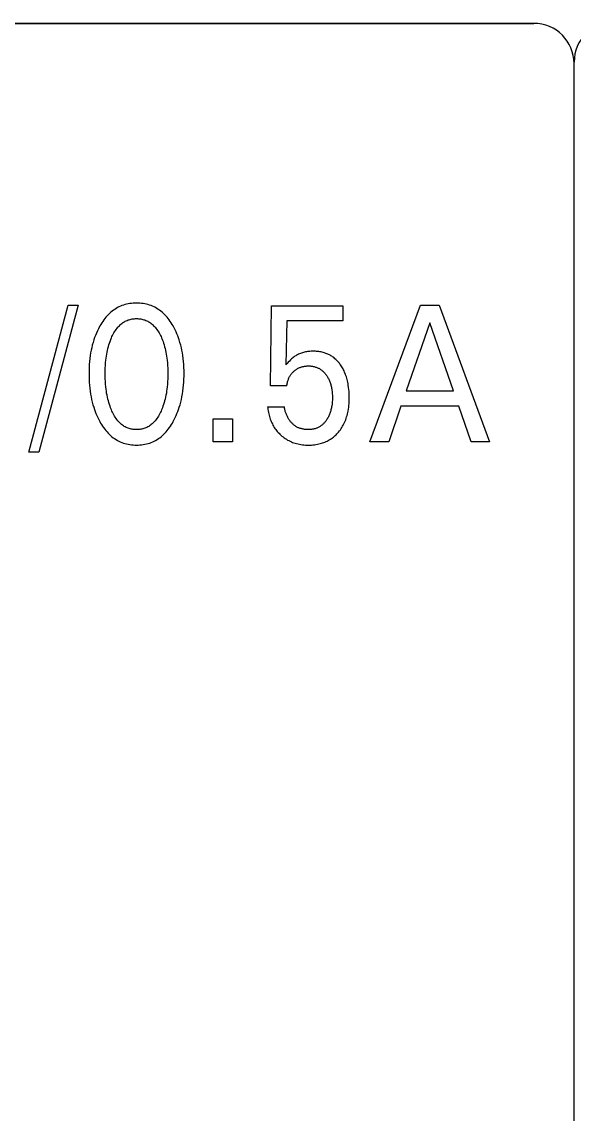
# Model space of a CAD drawing. Extents: x 10 to 622, y -523 to 292.
# Drawn here: x 293.078 to 294.466, y 115.467 to 118.215 of the extents above; entities that cross this region are included whole.
import ezdxf

# ---------------------------------------------------------------- set-up
doc = ezdxf.new("R2010")
doc.units = 0
doc.header["$LTSCALE"] = 5
doc.header["$MEASUREMENT"] = 0
doc.layers.get('0').update_dxf_attribs({"linetype": 'CONTINUOUS'})

msp = doc.modelspace()

# ---------------------------------------------------------------- linework, layer by layer
at = {"color": 7, "linetype": 'Continuous'}
for p, q in [((291.5298, 118.2106), (294.3646, 118.2106)), ((294.3646, 118.2106), (291.5298, 118.2106)), ((294.4657, 91.5882), (294.4657, 118.1133)), ((294.4657, 101.4896), (294.4657, 118.1133)), ((293.0954, 117.1319), (293.194, 117.5019)), ((293.219, 117.5019), (293.1204, 117.1319)), ((293.194, 117.5019), (293.219, 117.5019)), ((293.3078, 117.4891), (293.3045, 117.4867)), ((293.3111, 117.4914), (293.3078, 117.4891)), ((293.3145, 117.4936), (293.3111, 117.4914)), ((293.318, 117.4956), (293.3145, 117.4936)), ((293.3216, 117.4974), (293.318, 117.4956)), ((293.3253, 117.4991), (293.3216, 117.4974)), ((293.329, 117.5007), (293.3253, 117.4991)), ((293.3329, 117.502), (293.329, 117.5007)), ((293.3369, 117.5033), (293.3329, 117.502)), ((293.3409, 117.5043), (293.3369, 117.5033)), ((293.345, 117.5051), (293.3409, 117.5043)), ((293.3491, 117.5058), (293.345, 117.5051)), ((293.3532, 117.5064), (293.3491, 117.5058)), ((293.3574, 117.5068), (293.3532, 117.5064)), ((293.3615, 117.507), (293.3574, 117.5068)), ((293.3657, 117.5071), (293.3615, 117.507)), ((293.3699, 117.507), (293.3657, 117.5071)), ((293.3741, 117.5068), (293.3699, 117.507)), ((293.3782, 117.5064), (293.3741, 117.5068)), ((293.3824, 117.5059), (293.3782, 117.5064)), ((293.3865, 117.5052), (293.3824, 117.5059)), ((293.3905, 117.5043), (293.3865, 117.5052)), ((293.3946, 117.5033), (293.3905, 117.5043)), ((293.3985, 117.502), (293.3946, 117.5033)), ((293.4025, 117.5007), (293.3985, 117.502)), ((293.4062, 117.4991), (293.4025, 117.5007)), ((293.4099, 117.4974), (293.4062, 117.4991)), ((293.4135, 117.4956), (293.4099, 117.4974)), ((293.417, 117.4936), (293.4135, 117.4956)), ((293.4204, 117.4914), (293.417, 117.4936)), ((293.4237, 117.4891), (293.4204, 117.4914)), ((293.427, 117.4867), (293.4237, 117.4891)), ((293.7023, 117.2987), (293.7049, 117.5)), ((293.7049, 117.5), (293.8843, 117.5)), ((293.8843, 117.5), (293.8843, 117.4624)), ((293.9526, 117.1577), (294.0797, 117.5019)), ((294.0797, 117.5019), (294.1262, 117.5019)), ((294.1262, 117.5019), (294.2534, 117.1577)), ((293.2834, 117.4646), (293.2808, 117.461)), ((293.2862, 117.4682), (293.2834, 117.4646)), ((293.289, 117.4717), (293.2862, 117.4682)), ((293.292, 117.4751), (293.289, 117.4717)), ((293.2951, 117.4783), (293.292, 117.4751)), ((293.2984, 117.4815), (293.2951, 117.4783)), ((293.3014, 117.4841), (293.2984, 117.4815)), ((293.3045, 117.4867), (293.3014, 117.4841)), ((293.3376, 117.4614), (293.34, 117.4626)), ((293.34, 117.4626), (293.3424, 117.4637)), ((293.3424, 117.4637), (293.3448, 117.4646)), ((293.3448, 117.4646), (293.3474, 117.4654)), ((293.3474, 117.4654), (293.3499, 117.4661)), ((293.3499, 117.4661), (293.3525, 117.4667)), ((293.3525, 117.4667), (293.3551, 117.4672)), ((293.3551, 117.4672), (293.3577, 117.4676)), ((293.3577, 117.4676), (293.3604, 117.4678)), ((293.3604, 117.4678), (293.363, 117.468)), ((293.363, 117.468), (293.3657, 117.468)), ((293.3657, 117.468), (293.3684, 117.468)), ((293.3684, 117.468), (293.371, 117.4678)), ((293.371, 117.4678), (293.3737, 117.4676)), ((293.3737, 117.4676), (293.3763, 117.4672)), ((293.3763, 117.4672), (293.3789, 117.4667)), ((293.3789, 117.4667), (293.3815, 117.4661)), ((293.3815, 117.4661), (293.384, 117.4654)), ((293.384, 117.4654), (293.3865, 117.4646)), ((293.3865, 117.4646), (293.389, 117.4637)), ((293.389, 117.4637), (293.3914, 117.4626)), ((293.3914, 117.4626), (293.3938, 117.4614)), ((293.4301, 117.4841), (293.427, 117.4867)), ((293.4331, 117.4815), (293.4301, 117.4841)), ((293.4364, 117.4783), (293.4331, 117.4815)), ((293.4395, 117.4751), (293.4364, 117.4783)), ((293.4424, 117.4717), (293.4395, 117.4751)), ((293.4453, 117.4682), (293.4424, 117.4717)), ((293.448, 117.4646), (293.4453, 117.4682)), ((293.4506, 117.461), (293.448, 117.4646)), ((293.7438, 117.4624), (293.7414, 117.3517)), ((293.8843, 117.4624), (293.7438, 117.4624)), ((293.2674, 117.4372), (293.2649, 117.4316)), ((293.27, 117.4427), (293.2674, 117.4372)), ((293.2729, 117.448), (293.27, 117.4427)), ((293.2737, 117.4495), (293.2729, 117.448)), ((293.276, 117.4534), (293.2737, 117.4495)), ((293.2783, 117.4572), (293.276, 117.4534)), ((293.2808, 117.461), (293.2783, 117.4572)), ((293.3089, 117.4321), (293.3107, 117.4351)), ((293.3107, 117.4351), (293.3126, 117.4381)), ((293.3126, 117.4381), (293.3146, 117.4409)), ((293.3146, 117.4409), (293.3167, 117.4437)), ((293.3167, 117.4437), (293.319, 117.4464)), ((293.319, 117.4464), (293.3207, 117.4484)), ((293.3207, 117.4484), (293.3226, 117.4503)), ((293.3226, 117.4503), (293.3246, 117.4522)), ((293.3246, 117.4522), (293.3266, 117.454)), ((293.3266, 117.454), (293.3286, 117.4557)), ((293.3286, 117.4557), (293.3308, 117.4573)), ((293.3308, 117.4573), (293.333, 117.4588)), ((293.333, 117.4588), (293.3352, 117.4602)), ((293.3352, 117.4602), (293.3376, 117.4614)), ((293.3938, 117.4614), (293.3961, 117.4602)), ((293.3961, 117.4602), (293.3984, 117.4588)), ((293.3984, 117.4588), (293.4006, 117.4573)), ((293.4006, 117.4573), (293.4028, 117.4557)), ((293.4028, 117.4557), (293.4048, 117.454)), ((293.4048, 117.454), (293.4068, 117.4522)), ((293.4068, 117.4522), (293.4088, 117.4503)), ((293.4088, 117.4503), (293.4106, 117.4484)), ((293.4106, 117.4484), (293.4124, 117.4464)), ((293.4124, 117.4464), (293.4147, 117.4437)), ((293.4147, 117.4437), (293.4168, 117.4409)), ((293.4168, 117.4409), (293.4188, 117.4381)), ((293.4188, 117.4381), (293.4207, 117.4351)), ((293.4207, 117.4351), (293.4225, 117.4321)), ((293.4531, 117.4572), (293.4506, 117.461)), ((293.4554, 117.4534), (293.4531, 117.4572)), ((293.4577, 117.4495), (293.4554, 117.4534)), ((293.4603, 117.4447), (293.4577, 117.4495)), ((293.4628, 117.4398), (293.4603, 117.4447)), ((293.4651, 117.4349), (293.4628, 117.4398)), ((293.4673, 117.4299), (293.4651, 117.4349)), ((294.1032, 117.4575), (294.0439, 117.2865)), ((294.1627, 117.2865), (294.1032, 117.4575)), ((293.2564, 117.4081), (293.2546, 117.4015)), ((293.2585, 117.4146), (293.2564, 117.4081)), ((293.2604, 117.4203), (293.2585, 117.4146)), ((293.2626, 117.426), (293.2604, 117.4203)), ((293.2649, 117.4316), (293.2626, 117.426)), ((293.2978, 117.4065), (293.2993, 117.4109)), ((293.2993, 117.4109), (293.3009, 117.4152)), ((293.3009, 117.4152), (293.3027, 117.4195)), ((293.3027, 117.4195), (293.3041, 117.4227)), ((293.3041, 117.4227), (293.3056, 117.4259)), ((293.3056, 117.4259), (293.3072, 117.429)), ((293.3072, 117.429), (293.3089, 117.4321)), ((293.4225, 117.4321), (293.4242, 117.429)), ((293.4242, 117.429), (293.4258, 117.4259)), ((293.4258, 117.4259), (293.4273, 117.4227)), ((293.4273, 117.4227), (293.4287, 117.4195)), ((293.4287, 117.4195), (293.4292, 117.4183)), ((293.4292, 117.4183), (293.4308, 117.4142)), ((293.4308, 117.4142), (293.4324, 117.4101)), ((293.4324, 117.4101), (293.4338, 117.4059)), ((293.4693, 117.4248), (293.4673, 117.4299)), ((293.4712, 117.4197), (293.4693, 117.4248)), ((293.4729, 117.4146), (293.4712, 117.4197)), ((293.4749, 117.4081), (293.4729, 117.4146)), ((293.4768, 117.4015), (293.4749, 117.4081)), ((293.2504, 117.3816), (293.2493, 117.3749)), ((293.2516, 117.3883), (293.2504, 117.3816)), ((293.253, 117.3949), (293.2516, 117.3883)), ((293.2546, 117.4015), (293.253, 117.3949)), ((293.2908, 117.3783), (293.2917, 117.3833)), ((293.2917, 117.3833), (293.2927, 117.3882)), ((293.2927, 117.3882), (293.2939, 117.3932)), ((293.2939, 117.3932), (293.2951, 117.3976)), ((293.2951, 117.3976), (293.2964, 117.4021)), ((293.2964, 117.4021), (293.2978, 117.4065)), ((293.4338, 117.4059), (293.4351, 117.4017)), ((293.4351, 117.4017), (293.4364, 117.3974)), ((293.4364, 117.3974), (293.4375, 117.3932)), ((293.4375, 117.3932), (293.4387, 117.3882)), ((293.4387, 117.3882), (293.4397, 117.3833)), ((293.4397, 117.3833), (293.4406, 117.3783)), ((293.4784, 117.3949), (293.4768, 117.4015)), ((293.4798, 117.3883), (293.4784, 117.3949)), ((293.481, 117.3816), (293.4798, 117.3883)), ((293.4821, 117.3749), (293.481, 117.3816)), ((293.7752, 117.3794), (293.7728, 117.3784)), ((293.7776, 117.3804), (293.7752, 117.3794)), ((293.7801, 117.3813), (293.7776, 117.3804)), ((293.7826, 117.3822), (293.7801, 117.3813)), ((293.7851, 117.3829), (293.7826, 117.3822)), ((293.7877, 117.3836), (293.7851, 117.3829)), ((293.7902, 117.3841), (293.7877, 117.3836)), ((293.793, 117.3847), (293.7902, 117.3841)), ((293.7958, 117.3851), (293.793, 117.3847)), ((293.7987, 117.3855), (293.7958, 117.3851)), ((293.8015, 117.3857), (293.7987, 117.3855)), ((293.8044, 117.3859), (293.8015, 117.3857)), ((293.8072, 117.386), (293.8044, 117.3859)), ((293.8101, 117.3861), (293.8072, 117.386)), ((293.8129, 117.386), (293.8101, 117.3861)), ((293.8156, 117.3859), (293.8129, 117.386)), ((293.8184, 117.3857), (293.8156, 117.3859)), ((293.8212, 117.3855), (293.8184, 117.3857)), ((293.824, 117.3851), (293.8212, 117.3855)), ((293.8267, 117.3847), (293.824, 117.3851)), ((293.8294, 117.3842), (293.8267, 117.3847)), ((293.8322, 117.3836), (293.8294, 117.3842)), ((293.8349, 117.383), (293.8322, 117.3836)), ((293.8375, 117.3822), (293.8349, 117.383)), ((293.8398, 117.3815), (293.8375, 117.3822)), ((293.842, 117.3807), (293.8398, 117.3815)), ((293.8441, 117.3798), (293.842, 117.3807)), ((293.8463, 117.3789), (293.8441, 117.3798)), ((293.247, 117.3527), (293.2466, 117.3453)), ((293.2476, 117.3601), (293.247, 117.3527)), ((293.2483, 117.3675), (293.2476, 117.3601)), ((293.2493, 117.3749), (293.2483, 117.3675)), ((293.2875, 117.35), (293.288, 117.3567)), ((293.288, 117.3567), (293.2886, 117.3633)), ((293.2886, 117.3633), (293.2892, 117.3683)), ((293.2892, 117.3683), (293.2899, 117.3733)), ((293.2899, 117.3733), (293.2908, 117.3783)), ((293.4406, 117.3783), (293.4414, 117.3733)), ((293.4414, 117.3733), (293.4422, 117.3683)), ((293.4422, 117.3683), (293.4428, 117.3633)), ((293.4428, 117.3633), (293.4434, 117.3567)), ((293.4434, 117.3567), (293.4439, 117.35)), ((293.4831, 117.3675), (293.4821, 117.3749)), ((293.4838, 117.3601), (293.4831, 117.3675)), ((293.4844, 117.3527), (293.4838, 117.3601)), ((293.4848, 117.3453), (293.4844, 117.3527)), ((293.7443, 117.3551), (293.7414, 117.3517)), ((293.7473, 117.3584), (293.7443, 117.3551)), ((293.75, 117.3613), (293.7473, 117.3584)), ((293.7528, 117.3641), (293.75, 117.3613)), ((293.7553, 117.3665), (293.7528, 117.3641)), ((293.7578, 117.3687), (293.7553, 117.3665)), ((293.7598, 117.3703), (293.7578, 117.3687)), ((293.7618, 117.3719), (293.7598, 117.3703)), ((293.7639, 117.3733), (293.7618, 117.3719)), ((293.7661, 117.3747), (293.7639, 117.3733)), ((293.7683, 117.376), (293.7661, 117.3747)), ((293.7705, 117.3772), (293.7683, 117.376)), ((293.7728, 117.3784), (293.7705, 117.3772)), ((293.8484, 117.3779), (293.8463, 117.3789)), ((293.8505, 117.3769), (293.8484, 117.3779)), ((293.8526, 117.3758), (293.8505, 117.3769)), ((293.8546, 117.3746), (293.8526, 117.3758)), ((293.8566, 117.3733), (293.8546, 117.3746)), ((293.8585, 117.372), (293.8566, 117.3733)), ((293.8604, 117.3707), (293.8585, 117.372)), ((293.8625, 117.369), (293.8604, 117.3707)), ((293.8646, 117.3673), (293.8625, 117.369)), ((293.8666, 117.3655), (293.8646, 117.3673)), ((293.8685, 117.3637), (293.8666, 117.3655)), ((293.8704, 117.3618), (293.8685, 117.3637)), ((293.8722, 117.3598), (293.8704, 117.3618)), ((293.8739, 117.3578), (293.8722, 117.3598)), ((293.8756, 117.3557), (293.8739, 117.3578)), ((293.8772, 117.3536), (293.8756, 117.3557)), ((293.8788, 117.3514), (293.8772, 117.3536)), ((293.2466, 117.3453), (293.2463, 117.3379)), ((293.2463, 117.3379), (293.2463, 117.3304)), ((293.2463, 117.3304), (293.2463, 117.3229)), ((293.2869, 117.3366), (293.2871, 117.3433)), ((293.2869, 117.3299), (293.2869, 117.3366)), ((293.2869, 117.3232), (293.2869, 117.3299)), ((293.2871, 117.3433), (293.2875, 117.35)), ((293.4439, 117.35), (293.4442, 117.3433)), ((293.4442, 117.3433), (293.4444, 117.3366)), ((293.4444, 117.3366), (293.4445, 117.3299)), ((293.4445, 117.3299), (293.4445, 117.3232)), ((293.4851, 117.3379), (293.4848, 117.3453)), ((293.4851, 117.3304), (293.4851, 117.3379)), ((293.4851, 117.3229), (293.4851, 117.3304)), ((293.7516, 117.3239), (293.7527, 117.3256)), ((293.7527, 117.3256), (293.7538, 117.3272)), ((293.7538, 117.3272), (293.7549, 117.3287)), ((293.7549, 117.3287), (293.7561, 117.3303)), ((293.7561, 117.3303), (293.7574, 117.3317)), ((293.7574, 117.3317), (293.7587, 117.3331)), ((293.7587, 117.3331), (293.7601, 117.3345)), ((293.7601, 117.3345), (293.7616, 117.3358)), ((293.7616, 117.3358), (293.763, 117.337)), ((293.763, 117.337), (293.7644, 117.3382)), ((293.7644, 117.3382), (293.7659, 117.3393)), ((293.7659, 117.3393), (293.7674, 117.3403)), ((293.7674, 117.3403), (293.7689, 117.3413)), ((293.7689, 117.3413), (293.7705, 117.3422)), ((293.7705, 117.3422), (293.7721, 117.3431)), ((293.7721, 117.3431), (293.7738, 117.3439)), ((293.7738, 117.3439), (293.7755, 117.3447)), ((293.7755, 117.3447), (293.7772, 117.3454)), ((293.7772, 117.3454), (293.7789, 117.346)), ((293.7789, 117.346), (293.7806, 117.3466)), ((293.7806, 117.3466), (293.7824, 117.3471)), ((293.7824, 117.3471), (293.7842, 117.3475)), ((293.7842, 117.3475), (293.7861, 117.3479)), ((293.7861, 117.3479), (293.788, 117.3482)), ((293.788, 117.3482), (293.79, 117.3485)), ((293.79, 117.3485), (293.7919, 117.3487)), ((293.7919, 117.3487), (293.7939, 117.3489)), ((293.7939, 117.3489), (293.7958, 117.3489)), ((293.7958, 117.3489), (293.7978, 117.349)), ((293.7978, 117.349), (293.7998, 117.3489)), ((293.7998, 117.3489), (293.8019, 117.3489)), ((293.8019, 117.3489), (293.804, 117.3487)), ((293.804, 117.3487), (293.806, 117.3485)), ((293.806, 117.3485), (293.808, 117.3482)), ((293.808, 117.3482), (293.8101, 117.3478)), ((293.8101, 117.3478), (293.8121, 117.3474)), ((293.8121, 117.3474), (293.8141, 117.3469)), ((293.8141, 117.3469), (293.816, 117.3463)), ((293.816, 117.3463), (293.8177, 117.3458)), ((293.8177, 117.3458), (293.8193, 117.3452)), ((293.8193, 117.3452), (293.8209, 117.3445)), ((293.8209, 117.3445), (293.8225, 117.3438)), ((293.8225, 117.3438), (293.824, 117.343)), ((293.824, 117.343), (293.8255, 117.3422)), ((293.8255, 117.3422), (293.827, 117.3413)), ((293.827, 117.3413), (293.8285, 117.3404)), ((293.8285, 117.3404), (293.8299, 117.3394)), ((293.8299, 117.3394), (293.8313, 117.3383)), ((293.8313, 117.3383), (293.8328, 117.3371)), ((293.8328, 117.3371), (293.8343, 117.3358)), ((293.8343, 117.3358), (293.8358, 117.3344)), ((293.8358, 117.3344), (293.8372, 117.3329)), ((293.8372, 117.3329), (293.8385, 117.3314)), ((293.8385, 117.3314), (293.8398, 117.3299)), ((293.8398, 117.3299), (293.8411, 117.3283)), ((293.8411, 117.3283), (293.8423, 117.3267)), ((293.8423, 117.3267), (293.8435, 117.3251)), ((293.8435, 117.3251), (293.8447, 117.3232)), ((293.8804, 117.349), (293.8788, 117.3514)), ((293.882, 117.3465), (293.8804, 117.349)), ((293.8835, 117.344), (293.882, 117.3465)), ((293.8849, 117.3415), (293.8835, 117.344)), ((293.8862, 117.3389), (293.8849, 117.3415)), ((293.8875, 117.3363), (293.8862, 117.3389)), ((293.8887, 117.3337), (293.8875, 117.3363)), ((293.8898, 117.331), (293.8887, 117.3337)), ((293.8909, 117.3283), (293.8898, 117.331)), ((293.8921, 117.325), (293.8909, 117.3283)), ((293.8932, 117.3216), (293.8921, 117.325)), ((293.2463, 117.3229), (293.2466, 117.3153)), ((293.2466, 117.3153), (293.247, 117.3078)), ((293.247, 117.3078), (293.2475, 117.3002)), ((293.2475, 117.3002), (293.2483, 117.2927)), ((293.2871, 117.3164), (293.2869, 117.3232)), ((293.2875, 117.3096), (293.2871, 117.3164)), ((293.288, 117.3028), (293.2875, 117.3096)), ((293.2886, 117.2961), (293.288, 117.3028)), ((293.4434, 117.3028), (293.4428, 117.2961)), ((293.4439, 117.3096), (293.4434, 117.3028)), ((293.4443, 117.3164), (293.4439, 117.3096)), ((293.4445, 117.3232), (293.4443, 117.3164)), ((293.4831, 117.2928), (293.4839, 117.3003)), ((293.4839, 117.3003), (293.4844, 117.3078)), ((293.4844, 117.3078), (293.4848, 117.3154)), ((293.4848, 117.3154), (293.4851, 117.3229)), ((293.7438, 117.2987), (293.7023, 117.2987)), ((293.7438, 117.2987), (293.744, 117.3008)), ((293.744, 117.3008), (293.7443, 117.3029)), ((293.7443, 117.3029), (293.7446, 117.305)), ((293.7446, 117.305), (293.745, 117.3071)), ((293.745, 117.3071), (293.7455, 117.3092)), ((293.7455, 117.3092), (293.7461, 117.3112)), ((293.7461, 117.3112), (293.7467, 117.3132)), ((293.7467, 117.3132), (293.7474, 117.3151)), ((293.7474, 117.3151), (293.7481, 117.3169)), ((293.7481, 117.3169), (293.7489, 117.3187)), ((293.7489, 117.3187), (293.7497, 117.3205)), ((293.7497, 117.3205), (293.7506, 117.3222)), ((293.7506, 117.3222), (293.7516, 117.3239)), ((293.8447, 117.3232), (293.8458, 117.3213)), ((293.8458, 117.3213), (293.8469, 117.3194)), ((293.8469, 117.3194), (293.848, 117.3174)), ((293.848, 117.3174), (293.849, 117.3155)), ((293.849, 117.3155), (293.8499, 117.3135)), ((293.8499, 117.3135), (293.8508, 117.3114)), ((293.8508, 117.3114), (293.8516, 117.3094)), ((293.8516, 117.3094), (293.8525, 117.3071)), ((293.8525, 117.3071), (293.8532, 117.3049)), ((293.8532, 117.3049), (293.8539, 117.3026)), ((293.8539, 117.3026), (293.8545, 117.3003)), ((293.8545, 117.3003), (293.8551, 117.2979)), ((293.8551, 117.2979), (293.8556, 117.2956)), ((293.8942, 117.3182), (293.8932, 117.3216)), ((293.8952, 117.3148), (293.8942, 117.3182)), ((293.896, 117.3113), (293.8952, 117.3148)), ((293.8968, 117.3079), (293.896, 117.3113)), ((293.8975, 117.3044), (293.8968, 117.3079)), ((293.8981, 117.3009), (293.8975, 117.3044)), ((293.899, 117.2946), (293.8981, 117.3009)), ((293.2483, 117.2927), (293.2493, 117.2852)), ((293.2493, 117.2852), (293.2503, 117.2784)), ((293.2503, 117.2784), (293.2515, 117.2716)), ((293.2515, 117.2716), (293.2529, 117.2649)), ((293.2892, 117.291), (293.2886, 117.2961)), ((293.2899, 117.2859), (293.2892, 117.291)), ((293.2907, 117.2808), (293.2899, 117.2859)), ((293.2916, 117.2758), (293.2907, 117.2808)), ((293.2927, 117.2708), (293.2916, 117.2758)), ((293.2938, 117.2658), (293.2927, 117.2708)), ((293.4387, 117.2708), (293.4376, 117.2658)), ((293.4398, 117.2758), (293.4387, 117.2708)), ((293.4407, 117.2808), (293.4398, 117.2758)), ((293.4415, 117.2859), (293.4407, 117.2808)), ((293.4422, 117.291), (293.4415, 117.2859)), ((293.4428, 117.2961), (293.4422, 117.291)), ((293.4785, 117.265), (293.4799, 117.2717)), ((293.4799, 117.2717), (293.4811, 117.2785)), ((293.4811, 117.2785), (293.4821, 117.2853)), ((293.4821, 117.2853), (293.4831, 117.2928)), ((293.8556, 117.2956), (293.8561, 117.2933)), ((293.8561, 117.2933), (293.8565, 117.2909)), ((293.8565, 117.2909), (293.857, 117.2879)), ((293.857, 117.2879), (293.8574, 117.2849)), ((293.8574, 117.2849), (293.8577, 117.2818)), ((293.8577, 117.2818), (293.8579, 117.2788)), ((293.8579, 117.2788), (293.858, 117.2758)), ((293.858, 117.2758), (293.8581, 117.2727)), ((293.8581, 117.2727), (293.8582, 117.2697)), ((293.8582, 117.2697), (293.8581, 117.2662)), ((293.8996, 117.2895), (293.899, 117.2946)), ((293.9, 117.2845), (293.8996, 117.2895)), ((293.9003, 117.2794), (293.9, 117.2845)), ((293.9005, 117.2743), (293.9003, 117.2794)), ((293.9005, 117.2692), (293.9005, 117.2743)), ((294.0439, 117.2865), (294.1627, 117.2865)), ((293.2529, 117.2649), (293.2545, 117.2581)), ((293.2545, 117.2581), (293.2563, 117.2515)), ((293.2563, 117.2515), (293.2583, 117.2449)), ((293.2583, 117.2449), (293.26, 117.2397)), ((293.295, 117.2612), (293.2938, 117.2658)), ((293.2962, 117.2567), (293.295, 117.2612)), ((293.2976, 117.2522), (293.2962, 117.2567)), ((293.2991, 117.2477), (293.2976, 117.2522)), ((293.3007, 117.2433), (293.2991, 117.2477)), ((293.3025, 117.2389), (293.3007, 117.2433)), ((293.4307, 117.2433), (293.4289, 117.2389)), ((293.4323, 117.2477), (293.4307, 117.2433)), ((293.4338, 117.2522), (293.4323, 117.2477)), ((293.4352, 117.2567), (293.4338, 117.2522)), ((293.4364, 117.2612), (293.4352, 117.2567)), ((293.4376, 117.2658), (293.4364, 117.2612)), ((293.4714, 117.2398), (293.4731, 117.245)), ((293.4731, 117.245), (293.4751, 117.2516)), ((293.4751, 117.2516), (293.4769, 117.2583)), ((293.4769, 117.2583), (293.4785, 117.265)), ((293.6953, 117.2463), (293.6956, 117.2427)), ((293.6953, 117.2463), (293.7376, 117.2463)), ((293.6956, 117.2427), (293.6961, 117.2392)), ((293.7379, 117.2444), (293.7376, 117.2463)), ((293.7381, 117.2425), (293.7379, 117.2444)), ((293.7385, 117.2405), (293.7381, 117.2425)), ((293.8557, 117.2435), (293.8552, 117.2411)), ((293.8561, 117.2459), (293.8557, 117.2435)), ((293.8566, 117.2483), (293.8561, 117.2459)), ((293.8572, 117.2525), (293.8566, 117.2483)), ((293.8575, 117.2559), (293.8572, 117.2525)), ((293.8578, 117.2594), (293.8575, 117.2559)), ((293.858, 117.2628), (293.8578, 117.2594)), ((293.8581, 117.2662), (293.858, 117.2628)), ((293.8984, 117.2403), (293.8991, 117.2451)), ((293.8991, 117.2451), (293.8996, 117.2499)), ((293.8996, 117.2499), (293.9, 117.2547)), ((293.9, 117.2547), (293.9003, 117.2595)), ((293.9003, 117.2595), (293.9005, 117.2644)), ((293.9005, 117.2644), (293.9005, 117.2692)), ((294.0303, 117.2475), (293.9996, 117.1577)), ((294.1761, 117.2475), (294.0303, 117.2475)), ((294.2073, 117.1577), (294.1761, 117.2475)), ((293.26, 117.2397), (293.2618, 117.2345)), ((293.2618, 117.2345), (293.2638, 117.2293)), ((293.2638, 117.2293), (293.266, 117.2243)), ((293.266, 117.2243), (293.2683, 117.2193)), ((293.2683, 117.2193), (293.2707, 117.2143)), ((293.3039, 117.2356), (293.3025, 117.2389)), ((293.3054, 117.2324), (293.3039, 117.2356)), ((293.307, 117.2292), (293.3054, 117.2324)), ((293.3087, 117.226), (293.307, 117.2292)), ((293.3104, 117.2229), (293.3087, 117.226)), ((293.3123, 117.2198), (293.3104, 117.2229)), ((293.3144, 117.2168), (293.3123, 117.2198)), ((293.3165, 117.214), (293.3144, 117.2168)), ((293.417, 117.2168), (293.4149, 117.214)), ((293.419, 117.2198), (293.417, 117.2168)), ((293.4209, 117.2229), (293.419, 117.2198)), ((293.4227, 117.226), (293.4209, 117.2229)), ((293.4244, 117.2292), (293.4227, 117.226)), ((293.426, 117.2324), (293.4244, 117.2292)), ((293.4275, 117.2356), (293.426, 117.2324)), ((293.4289, 117.2389), (293.4275, 117.2356)), ((293.4607, 117.2143), (293.4631, 117.2193)), ((293.4631, 117.2193), (293.4654, 117.2243)), ((293.4654, 117.2243), (293.4675, 117.2294)), ((293.4675, 117.2294), (293.4695, 117.2346)), ((293.4695, 117.2346), (293.4714, 117.2398)), ((293.5587, 117.1577), (293.5587, 117.2158)), ((293.5587, 117.2158), (293.6066, 117.2158)), ((293.6066, 117.2158), (293.6066, 117.1577)), ((293.6961, 117.2392), (293.6966, 117.2357)), ((293.6966, 117.2357), (293.6973, 117.2322)), ((293.6973, 117.2322), (293.698, 117.2287)), ((293.698, 117.2287), (293.6989, 117.2252)), ((293.6989, 117.2252), (293.6999, 117.2217)), ((293.6999, 117.2217), (293.7009, 117.2183)), ((293.7009, 117.2183), (293.702, 117.2152)), ((293.702, 117.2152), (293.7031, 117.2121)), ((293.7389, 117.2386), (293.7385, 117.2405)), ((293.7393, 117.2367), (293.7389, 117.2386)), ((293.7398, 117.2348), (293.7393, 117.2367)), ((293.7404, 117.2328), (293.7398, 117.2348)), ((293.741, 117.2309), (293.7404, 117.2328)), ((293.7417, 117.229), (293.741, 117.2309)), ((293.7424, 117.2271), (293.7417, 117.229)), ((293.7432, 117.2252), (293.7424, 117.2271)), ((293.7441, 117.2234), (293.7432, 117.2252)), ((293.7449, 117.2215), (293.7441, 117.2234)), ((293.7459, 117.2197), (293.7449, 117.2215)), ((293.7469, 117.2179), (293.7459, 117.2197)), ((293.7479, 117.2161), (293.7469, 117.2179)), ((293.749, 117.2144), (293.7479, 117.2161)), ((293.75, 117.2129), (293.749, 117.2144)), ((293.8449, 117.2155), (293.8437, 117.2136)), ((293.846, 117.2174), (293.8449, 117.2155)), ((293.8471, 117.2194), (293.846, 117.2174)), ((293.8482, 117.2213), (293.8471, 117.2194)), ((293.8491, 117.2234), (293.8482, 117.2213)), ((293.8501, 117.2254), (293.8491, 117.2234)), ((293.8509, 117.2275), (293.8501, 117.2254)), ((293.8517, 117.2296), (293.8509, 117.2275)), ((293.8525, 117.2318), (293.8517, 117.2296)), ((293.8533, 117.2341), (293.8525, 117.2318)), ((293.854, 117.2365), (293.8533, 117.2341)), ((293.8546, 117.2388), (293.854, 117.2365)), ((293.8552, 117.2411), (293.8546, 117.2388)), ((293.8915, 117.2137), (293.8928, 117.2173)), ((293.8928, 117.2173), (293.8939, 117.2209)), ((293.8939, 117.2209), (293.895, 117.2245)), ((293.895, 117.2245), (293.896, 117.2282)), ((293.896, 117.2282), (293.8968, 117.2318)), ((293.8968, 117.2318), (293.8976, 117.2355)), ((293.8976, 117.2355), (293.8984, 117.2403)), ((293.2707, 117.2143), (293.2733, 117.2094)), ((293.2733, 117.2094), (293.2755, 117.2054)), ((293.2755, 117.2054), (293.2779, 117.2015)), ((293.2779, 117.2015), (293.2804, 117.1976)), ((293.2804, 117.1976), (293.283, 117.1938)), ((293.283, 117.1938), (293.2857, 117.1901)), ((293.2857, 117.1901), (293.2886, 117.1865)), ((293.3188, 117.2112), (293.3165, 117.214)), ((293.3205, 117.2091), (293.3188, 117.2112)), ((293.3224, 117.2072), (293.3205, 117.2091)), ((293.3244, 117.2053), (293.3224, 117.2072)), ((293.3264, 117.2034), (293.3244, 117.2053)), ((293.3284, 117.2017), (293.3264, 117.2034)), ((293.3306, 117.2), (293.3284, 117.2017)), ((293.3328, 117.1985), (293.3306, 117.2)), ((293.3351, 117.197), (293.3328, 117.1985)), ((293.3374, 117.1957), (293.3351, 117.197)), ((293.3398, 117.1945), (293.3374, 117.1957)), ((293.3423, 117.1934), (293.3398, 117.1945)), ((293.3447, 117.1925), (293.3423, 117.1934)), ((293.3473, 117.1916), (293.3447, 117.1925)), ((293.3498, 117.1909), (293.3473, 117.1916)), ((293.3524, 117.1903), (293.3498, 117.1909)), ((293.355, 117.1898), (293.3524, 117.1903)), ((293.3577, 117.1894), (293.355, 117.1898)), ((293.3603, 117.1891), (293.3577, 117.1894)), ((293.363, 117.189), (293.3603, 117.1891)), ((293.3657, 117.1889), (293.363, 117.189)), ((293.3684, 117.189), (293.3657, 117.1889)), ((293.3711, 117.1891), (293.3684, 117.189)), ((293.3737, 117.1894), (293.3711, 117.1891)), ((293.3764, 117.1898), (293.3737, 117.1894)), ((293.379, 117.1903), (293.3764, 117.1898)), ((293.3816, 117.1909), (293.379, 117.1903)), ((293.3841, 117.1916), (293.3816, 117.1909)), ((293.3867, 117.1925), (293.3841, 117.1916)), ((293.3891, 117.1934), (293.3867, 117.1925)), ((293.3916, 117.1945), (293.3891, 117.1934)), ((293.394, 117.1957), (293.3916, 117.1945)), ((293.3963, 117.197), (293.394, 117.1957)), ((293.3986, 117.1985), (293.3963, 117.197)), ((293.4008, 117.2), (293.3986, 117.1985)), ((293.4029, 117.2017), (293.4008, 117.2)), ((293.405, 117.2034), (293.4029, 117.2017)), ((293.407, 117.2053), (293.405, 117.2034)), ((293.409, 117.2072), (293.407, 117.2053)), ((293.4108, 117.2091), (293.409, 117.2072)), ((293.4126, 117.2112), (293.4108, 117.2091)), ((293.4149, 117.214), (293.4126, 117.2112)), ((293.4429, 117.1865), (293.4457, 117.1901)), ((293.4457, 117.1901), (293.4484, 117.1938)), ((293.4484, 117.1938), (293.451, 117.1976)), ((293.451, 117.1976), (293.4535, 117.2015)), ((293.4535, 117.2015), (293.4559, 117.2054)), ((293.4559, 117.2054), (293.4581, 117.2094)), ((293.4581, 117.2094), (293.4607, 117.2143)), ((293.7031, 117.2121), (293.7044, 117.2091)), ((293.7044, 117.2091), (293.7057, 117.2061)), ((293.7057, 117.2061), (293.7072, 117.2031)), ((293.7072, 117.2031), (293.7087, 117.2002)), ((293.7087, 117.2002), (293.7103, 117.1973)), ((293.7103, 117.1973), (293.712, 117.1945)), ((293.712, 117.1945), (293.7138, 117.1919)), ((293.7138, 117.1919), (293.7157, 117.1893)), ((293.7157, 117.1893), (293.7176, 117.1867)), ((293.751, 117.2115), (293.75, 117.2129)), ((293.7521, 117.2101), (293.751, 117.2115)), ((293.7532, 117.2087), (293.7521, 117.2101)), ((293.7543, 117.2073), (293.7532, 117.2087)), ((293.7555, 117.206), (293.7543, 117.2073)), ((293.7567, 117.2047), (293.7555, 117.206)), ((293.7579, 117.2035), (293.7567, 117.2047)), ((293.7592, 117.2023), (293.7579, 117.2035)), ((293.7605, 117.2012), (293.7592, 117.2023)), ((293.7618, 117.2001), (293.7605, 117.2012)), ((293.7632, 117.199), (293.7618, 117.2001)), ((293.7646, 117.198), (293.7632, 117.199)), ((293.7661, 117.197), (293.7646, 117.198)), ((293.7675, 117.1961), (293.7661, 117.197)), ((293.769, 117.1953), (293.7675, 117.1961)), ((293.7707, 117.1945), (293.769, 117.1953)), ((293.7724, 117.1937), (293.7707, 117.1945)), ((293.7741, 117.193), (293.7724, 117.1937)), ((293.7758, 117.1924), (293.7741, 117.193)), ((293.7775, 117.1918), (293.7758, 117.1924)), ((293.7793, 117.1913), (293.7775, 117.1918)), ((293.7811, 117.1908), (293.7793, 117.1913)), ((293.7829, 117.1904), (293.7811, 117.1908)), ((293.7848, 117.19), (293.7829, 117.1904)), ((293.7866, 117.1897), (293.7848, 117.19)), ((293.7884, 117.1895), (293.7866, 117.1897)), ((293.7903, 117.1893), (293.7884, 117.1895)), ((293.7922, 117.1891), (293.7903, 117.1893)), ((293.794, 117.189), (293.7922, 117.1891)), ((293.7959, 117.1889), (293.794, 117.189)), ((293.7978, 117.1889), (293.7959, 117.1889)), ((293.7997, 117.189), (293.7978, 117.1889)), ((293.8015, 117.189), (293.7997, 117.189)), ((293.8034, 117.1892), (293.8015, 117.189)), ((293.8053, 117.1894), (293.8034, 117.1892)), ((293.8071, 117.1896), (293.8053, 117.1894)), ((293.809, 117.1899), (293.8071, 117.1896)), ((293.8108, 117.1902), (293.809, 117.1899)), ((293.8126, 117.1907), (293.8108, 117.1902)), ((293.8144, 117.1911), (293.8126, 117.1907)), ((293.8162, 117.1917), (293.8144, 117.1911)), ((293.8178, 117.1922), (293.8162, 117.1917)), ((293.8194, 117.1929), (293.8178, 117.1922)), ((293.821, 117.1936), (293.8194, 117.1929)), ((293.8226, 117.1943), (293.821, 117.1936)), ((293.8242, 117.1951), (293.8226, 117.1943)), ((293.8257, 117.196), (293.8242, 117.1951)), ((293.8272, 117.1969), (293.8257, 117.196)), ((293.8286, 117.1978), (293.8272, 117.1969)), ((293.8301, 117.1988), (293.8286, 117.1978)), ((293.8315, 117.1999), (293.8301, 117.1988)), ((293.8329, 117.2011), (293.8315, 117.1999)), ((293.8342, 117.2023), (293.8329, 117.2011)), ((293.8356, 117.2036), (293.8342, 117.2023)), ((293.8369, 117.2049), (293.8356, 117.2036)), ((293.8381, 117.2062), (293.8369, 117.2049)), ((293.8393, 117.2076), (293.8381, 117.2062)), ((293.8405, 117.2091), (293.8393, 117.2076)), ((293.8416, 117.2105), (293.8405, 117.2091)), ((293.8426, 117.212), (293.8416, 117.2105)), ((293.8437, 117.2136), (293.8426, 117.212)), ((293.876, 117.1856), (293.8781, 117.1884)), ((293.8781, 117.1884), (293.8801, 117.1913)), ((293.8801, 117.1913), (293.882, 117.1943)), ((293.882, 117.1943), (293.8838, 117.1973)), ((293.8838, 117.1973), (293.8855, 117.2004)), ((293.8855, 117.2004), (293.8871, 117.2036)), ((293.8871, 117.2036), (293.8886, 117.2067)), ((293.8886, 117.2067), (293.8901, 117.2102)), ((293.8901, 117.2102), (293.8915, 117.2137)), ((293.2886, 117.1865), (293.2916, 117.183)), ((293.2916, 117.183), (293.2947, 117.1796)), ((293.2947, 117.1796), (293.298, 117.1764)), ((293.298, 117.1764), (293.301, 117.1736)), ((293.301, 117.1736), (293.3041, 117.171)), ((293.3041, 117.171), (293.3074, 117.1685)), ((293.3074, 117.1685), (293.3107, 117.1661)), ((293.3107, 117.1661), (293.3142, 117.1639)), ((293.3142, 117.1639), (293.3177, 117.1618)), ((293.3177, 117.1618), (293.3213, 117.1599)), ((293.3213, 117.1599), (293.325, 117.1581)), ((293.4065, 117.1581), (293.4102, 117.1599)), ((293.4102, 117.1599), (293.4138, 117.1618)), ((293.4138, 117.1618), (293.4173, 117.1639)), ((293.4173, 117.1639), (293.4208, 117.1661)), ((293.4208, 117.1661), (293.4241, 117.1685)), ((293.4241, 117.1685), (293.4273, 117.171)), ((293.4273, 117.171), (293.4305, 117.1736)), ((293.4305, 117.1736), (293.4335, 117.1764)), ((293.4335, 117.1764), (293.4368, 117.1796)), ((293.4368, 117.1796), (293.4399, 117.183)), ((293.4399, 117.183), (293.4429, 117.1865)), ((293.7176, 117.1867), (293.7197, 117.1842)), ((293.7197, 117.1842), (293.7218, 117.1818)), ((293.7218, 117.1818), (293.724, 117.1795)), ((293.724, 117.1795), (293.7263, 117.1772)), ((293.7263, 117.1772), (293.7286, 117.175)), ((293.7286, 117.175), (293.7313, 117.1727)), ((293.7313, 117.1727), (293.734, 117.1705)), ((293.734, 117.1705), (293.7368, 117.1684)), ((293.7368, 117.1684), (293.7396, 117.1664)), ((293.7396, 117.1664), (293.7425, 117.1645)), ((293.7425, 117.1645), (293.7455, 117.1627)), ((293.7455, 117.1627), (293.7486, 117.1611)), ((293.7486, 117.1611), (293.7518, 117.1595)), ((293.7518, 117.1595), (293.755, 117.1581)), ((293.8422, 117.1587), (293.845, 117.16)), ((293.845, 117.16), (293.8477, 117.1614)), ((293.8477, 117.1614), (293.8504, 117.1629)), ((293.8504, 117.1629), (293.853, 117.1645)), ((293.853, 117.1645), (293.8556, 117.1662)), ((293.8556, 117.1662), (293.8581, 117.168)), ((293.8581, 117.168), (293.8605, 117.1699)), ((293.8605, 117.1699), (293.8629, 117.1719)), ((293.8629, 117.1719), (293.8652, 117.1739)), ((293.8652, 117.1739), (293.8675, 117.176)), ((293.8675, 117.176), (293.8696, 117.1782)), ((293.8696, 117.1782), (293.8717, 117.1805)), ((293.8717, 117.1805), (293.8738, 117.1828)), ((293.8738, 117.1828), (293.876, 117.1856)), ((293.325, 117.1581), (293.3288, 117.1565)), ((293.3288, 117.1565), (293.3327, 117.1551)), ((293.3327, 117.1551), (293.3367, 117.1538)), ((293.3367, 117.1538), (293.3407, 117.1528)), ((293.3407, 117.1528), (293.3448, 117.1519)), ((293.3448, 117.1519), (293.349, 117.1512)), ((293.349, 117.1512), (293.3531, 117.1506)), ((293.3531, 117.1506), (293.3573, 117.1502)), ((293.3573, 117.1502), (293.3615, 117.15)), ((293.3615, 117.15), (293.3657, 117.1499)), ((293.3657, 117.1499), (293.3699, 117.15)), ((293.3699, 117.15), (293.3741, 117.1502)), ((293.3741, 117.1502), (293.3783, 117.1506)), ((293.3783, 117.1506), (293.3825, 117.1511)), ((293.3825, 117.1511), (293.3866, 117.1519)), ((293.3866, 117.1519), (293.3907, 117.1528)), ((293.3907, 117.1528), (293.3948, 117.1538)), ((293.3948, 117.1538), (293.3988, 117.1551)), ((293.3988, 117.1551), (293.4027, 117.1565)), ((293.4027, 117.1565), (293.4065, 117.1581)), ((293.6066, 117.1577), (293.5587, 117.1577)), ((293.755, 117.1581), (293.7582, 117.1568)), ((293.7582, 117.1568), (293.7615, 117.1556)), ((293.7615, 117.1556), (293.7649, 117.1545)), ((293.7649, 117.1545), (293.7682, 117.1535)), ((293.7682, 117.1535), (293.7717, 117.1527)), ((293.7717, 117.1527), (293.7753, 117.1519)), ((293.7753, 117.1519), (293.779, 117.1513)), ((293.779, 117.1513), (293.7828, 117.1508)), ((293.7828, 117.1508), (293.7865, 117.1504)), ((293.7865, 117.1504), (293.7903, 117.1501)), ((293.7903, 117.1501), (293.794, 117.15)), ((293.794, 117.15), (293.7978, 117.1499)), ((293.7978, 117.1499), (293.8016, 117.15)), ((293.8016, 117.15), (293.8053, 117.1501)), ((293.8053, 117.1501), (293.8091, 117.1504)), ((293.8091, 117.1504), (293.8129, 117.1508)), ((293.8129, 117.1508), (293.8166, 117.1513)), ((293.8166, 117.1513), (293.8203, 117.1519)), ((293.8203, 117.1519), (293.824, 117.1527)), ((293.824, 117.1527), (293.8277, 117.1536)), ((293.8277, 117.1536), (293.8307, 117.1544)), ((293.8307, 117.1544), (293.8336, 117.1553)), ((293.8336, 117.1553), (293.8365, 117.1564)), ((293.8365, 117.1564), (293.8394, 117.1575)), ((293.8394, 117.1575), (293.8422, 117.1587)), ((293.9996, 117.1577), (293.9526, 117.1577)), ((294.2534, 117.1577), (294.2073, 117.1577)), ((293.1204, 117.1319), (293.0954, 117.1319))]:
    msp.add_line(p, q, dxfattribs=at)
for centre, start, end in [((294.3646, 118.1094), 0, 90), ((294.3646, 118.1094), 0, 90), ((294.567, 118.1133), 90, 180), ((294.567, 118.1133), 90, 180)]:
    msp.add_arc(centre, 0.1012, start, end, dxfattribs=at)

doc.saveas('drawing.dxf')
